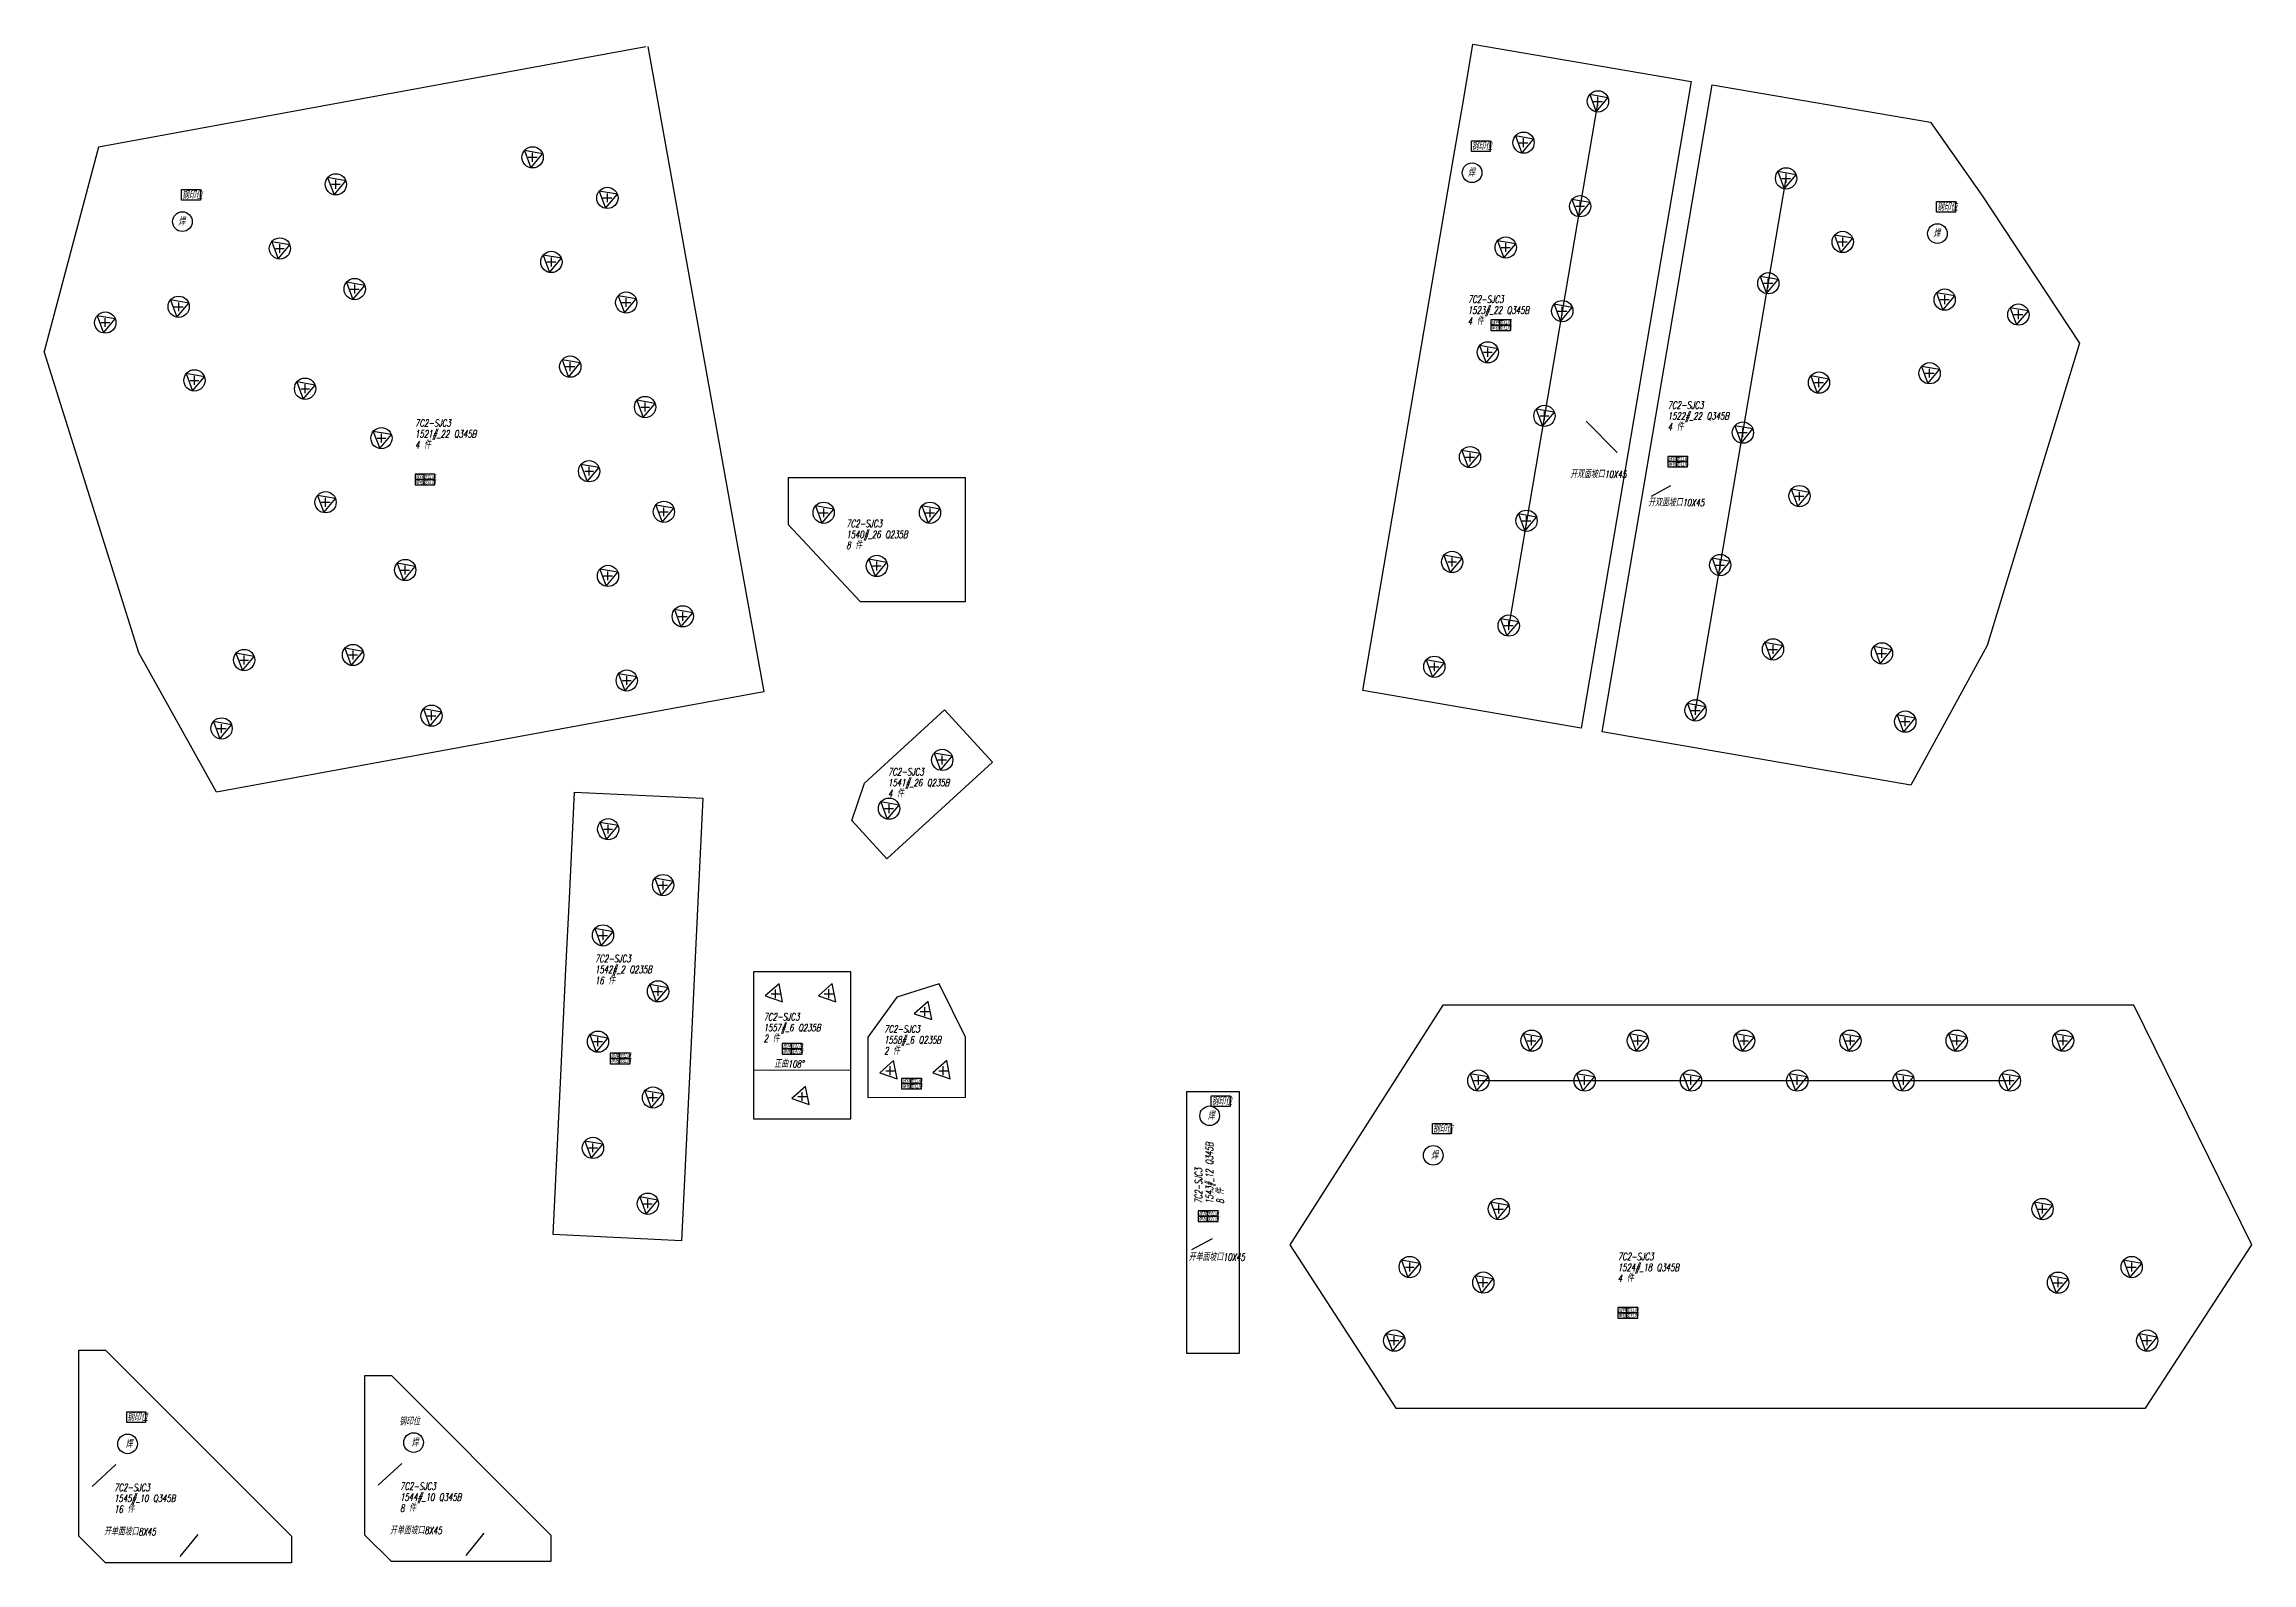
# Model space of a CAD drawing. Header units: millimetres. Extents: x -70.1 to 12, y -14.6 to 1.8.
# Drawn here: x -0.145 to 2.347, y -2.191 to -0.477 of the extents above; entities that cross this region are included whole.
import ezdxf
from ezdxf.enums import TextEntityAlignment as Align

# ---------------------------------------------------------------- set-up
doc = ezdxf.new("R2010")
doc.units = ezdxf.units.MM
doc.header["$LTSCALE"] = 0.035
doc.header["$PDMODE"] = 2
doc.header["$PDSIZE"] = 0.005
for name, color, linetype in [('0co1', 7, 'Continuous'), ('22', 7, 'Continuous'), ('3018', 7, 'Continuous'), ('6', 7, 'Continuous'), ('文字', 100, 'Continuous'), ('板形', 255, 'Continuous'), ('标注', 132, 'Continuous'), ('签名', 141, 'Continuous')]:
    doc.layers.add(name, color=color, linetype=linetype)
doc.styles.add('HZ', font='txt.shx', dxfattribs={"width": 0.7, "oblique": 12, "bigfont": 'hztxt.shx'})
doc.styles.get("Standard").update_dxf_attribs({"font": 'txt', "width": 0.7, "oblique": 12})
doc.dimstyles.new('ISO-25', dxfattribs={"dimtxt": 2.5, "dimasz": 0.0025, "dimexe": 1.25, "dimexo": 0.625, "dimtad": 1, "dimtxsty": 'Standard', "dimcen": 2.5, "dimadec": 0, "dimazin": 0, "dimtfac": 1, "dimtmove": 0, "dimatfit": 3, "dimfxl": 0, "dimarcsym": 0})

# ---------------------------------------------------------------- blocks, each defined once
blk = doc.blocks.new('bqian')
for p, q in [((0.045, 0.024), (0, 0.024)), ((0, 0.024), (0, 0.012)), ((0, 0.012), (0.045, 0.012)), ((0.045, 0.012), (0, 0.012)), ((0, 0.012), (0, 0)), ((0, 0), (0.045, 0)), ((0.02, 0.024), (0.02, 0)), ((0.045, 0.012), (0.045, 0.024)), ((0.045, 0), (0.045, 0.012))]:
    blk.add_line(p, q)
at = {"style": 'HZ', "oblique": 12, "width": 0.7}
for s, p in [('放样', (0.01, 0.018)), ('审核', (0.01, 0.006))]:
    blk.add_text(s, height=0.00985, dxfattribs=at).set_placement(p, align=Align.MIDDLE_CENTER)
for p in [(0.0325, 0.018), (0.0325, 0.006)]:
    blk.add_attdef('龙红雨', text='', height=0.00985, dxfattribs=at).set_placement(p, align=Align.MIDDLE_CENTER)
blk = doc.blocks.new('eo')
at = {"color": 211}
blk.add_circle((0, 0), 1, dxfattribs=at)
at = {"layer": '标注', "color": 1}
blk.add_lwpolyline([(-0.17, -0.98), (0.94, 0.34), (-0.77, 0.64)], close=True, dxfattribs=at)
blk = doc.blocks.new('b0')
at = {"layer": '标注', "color": 1}
blk.add_lwpolyline([(0.66, -0.75), (0.32, 0.95), (-0.98, -0.2)], close=True, dxfattribs=at)

msp = doc.modelspace()

# ---------------------------------------------------------------- linework, layer by layer
at = {"color": 7, "linetype": 'Continuous'}
for points in [[(1.466, -0.5858), (1.4872, -0.5858), (1.4872, -0.5977), (1.466, -0.5977)], [(0.0101, -0.6409), (0.0314, -0.6409), (0.0314, -0.6529), (0.0101, -0.6529)], [(1.9912, -0.6544), (2.0125, -0.6544), (2.0125, -0.6663), (1.9912, -0.6663)], [(1.1724, -1.6637), (1.1937, -1.6637), (1.1937, -1.6756), (1.1724, -1.6756)], [(1.422, -1.6947), (1.4432, -1.6947), (1.4432, -1.7066), (1.422, -1.7066)], [(-0.0518, -2.0203), (-0.0305, -2.0203), (-0.0305, -2.0322), (-0.0518, -2.0322)]]:
    msp.add_lwpolyline(points, close=True, dxfattribs=at)
for centre in [(1.4668, -0.6219), (0.011, -0.677), (1.9921, -0.6905), (1.1706, -1.6862), (1.4229, -1.7308), (-0.0509, -2.0564), (0.2719, -2.055)]:
    msp.add_circle(centre, 0.0111, dxfattribs=at)
at = {"layer": '0co1', "color": 1}
for p, q in [((1.7142, -0.5187), (1.5899, -1.2488)), ((1.6136, -1.2529), (1.7378, -0.5227)), ((1.6089, -0.5413), (1.5082, -1.1329)), ((-0.0839, -0.593), (-0.1451, -0.8237)), ((1.7191, -1.2286), (1.8213, -0.6282)), ((0.6949, -0.9656, 0), (0.8949, -0.9656, 0)), ((0.6556, -1.6345), (0.7656, -1.6344)), ((1.4739, -1.6464), (2.0739, -1.6464)), ((-0.1059, -1.9507), (-0.0759, -1.9507)), ((-0.1059, -2.1607), (-0.1059, -1.9507)), ((0.1341, -2.1607), (-0.0759, -1.9507)), ((0.217, -2.1593), (0.217, -1.9793)), ((0.217, -1.9793), (0.247, -1.9793)), ((0.427, -2.1593), (0.247, -1.9793)), ((-0.0759, -2.1907), (-0.1059, -2.1607)), ((0.1341, -2.1607), (0.1341, -2.1907)), ((0.247, -2.1893), (0.217, -2.1593)), ((0.427, -2.1593), (0.427, -2.1893)), ((0.1341, -2.1907), (-0.0759, -2.1907)), ((0.427, -2.1893), (0.247, -2.1893))]:
    msp.add_line(p, q, dxfattribs=at)
at = {"layer": '22', "color": 200, "extrusion": (3.28754e-06, 1.3278e-05, 1)}
for p, q in [((0.8949, -1.1056, 0), (0.8949, -0.9656, 0)), ((0.8949, -1.0456, 0), (0.8949, -0.9656, 0)), ((0.7761, -1.1056, 0), (0.8949, -1.1056))]:
    msp.add_line(p, q, dxfattribs=at)
at = {"layer": '22', "color": 132}
for p, q in [((0.8712, -1.228, 0), (0.7811, -1.3106)), ((0.8712, -1.228, 0), (0.9253, -1.287, 0)), ((0.9253, -1.287, 0), (0.8063, -1.396, 0)), ((0.7666, -1.3528), (0.8063, -1.396))]:
    msp.add_line(p, q, dxfattribs=at)
at = {"layer": '22', "color": 200, "extrusion": (3.28754e-06, 1.3278e-05, 1), "elevation": 0}
msp.add_lwpolyline([(0.6949, -0.9656), (0.6949, -1.0189)], dxfattribs=at)
at = {"layer": '6', "color": 8, "extrusion": (-8.64698e-05, -0.000180004, 1)}
msp.add_line((0.7761, -1.1056, 0), (0.6949, -1.0189, 0), dxfattribs=at)
at = {"layer": '6', "color": 8, "extrusion": (-0.477567, -0.86055, 0.177153)}
msp.add_line((0.7666, -1.3528, -0.0001), (0.7811, -1.3106, -0.0001), dxfattribs=at)
at = {"layer": '板形', "color": 1}
for p, q in [((0.534, -0.4798), (-0.0839, -0.593)), ((0.5362, -0.4794), (0.6354, -1.0305)), ((1.4577, -0.5359), (1.4677, -0.4767)), ((1.4677, -0.4767), (1.7142, -0.5187)), ((1.7378, -0.5227), (1.9843, -0.5647)), ((1.4459, -0.6049), (1.4577, -0.5359)), ((1.9843, -0.5647), (2.0423, -0.6473)), ((1.3436, -1.2062), (1.4459, -0.6049)), ((2.0423, -0.6473), (2.1526, -0.8141)), ((2.0423, -0.6473), (2.0423, -0.6473)), ((2.1526, -0.8141), (2.0484, -1.1552)), ((-0.0383, -1.1638), (-0.1451, -0.8237)), ((0.6354, -1.0305), (0.6673, -1.2077)), ((0.6354, -1.0305), (0.6354, -1.0305)), ((0.0495, -1.3209), (-0.0383, -1.1638)), ((2.0484, -1.1552), (1.9621, -1.3131)), ((2.0484, -1.1552), (2.0484, -1.1552)), ((0.6673, -1.2077), (0.0495, -1.3209)), ((1.5899, -1.2488), (1.3436, -1.2062)), ((1.9621, -1.3131), (1.6136, -1.2529)), ((0.0495, -1.3209), (0.0495, -1.3209)), ((0.4478, -1.4408), (0.4535, -1.3209)), ((0.4535, -1.3209), (0.5984, -1.3278)), ((0.5334, -1.3247), (0.5334, -1.3247)), ((0.5984, -1.3278), (0.5898, -1.5076)), ((0.4439, -1.5206), (0.4478, -1.4408)), ((0.5898, -1.5076), (0.5859, -1.5875)), ((0.5898, -1.5076), (0.5898, -1.5076)), ((0.4382, -1.6405), (0.4439, -1.5206)), ((0.7656, -1.5235), (0.6556, -1.5235)), ((0.6556, -1.5235), (0.6556, -1.6895)), ((0.7656, -1.6345), (0.7656, -1.5235)), ((0.8652, -1.5372), (0.8175, -1.5523)), ((0.8948, -1.5973), (0.8652, -1.5372)), ((0.8175, -1.5523), (0.7849, -1.5974)), ((1.4339, -1.5614), (1.2609, -1.8319)), ((2.2139, -1.5614), (1.4339, -1.5614)), ((2.347, -1.8319), (2.2139, -1.5614)), ((0.5859, -1.5875), (0.5745, -1.8272)), ((0.7849, -1.5974), (0.7849, -1.6654)), ((0.8949, -1.6653), (0.8948, -1.5973)), ((0.4296, -1.8203), (0.4382, -1.6405)), ((0.7656, -1.6895), (0.7656, -1.6345)), ((0.7849, -1.6654), (0.8949, -1.6653)), ((1.2044, -1.6591), (1.1444, -1.6591)), ((1.1444, -1.6591), (1.1444, -1.9541)), ((1.2044, -1.9541), (1.2044, -1.6591)), ((0.6556, -1.6895), (0.7656, -1.6895)), ((0.5745, -1.8272), (0.4296, -1.8203)), ((1.2609, -1.8319), (1.3809, -2.0162)), ((2.2269, -2.0163), (2.347, -1.8319)), ((1.1444, -1.9541), (1.2044, -1.9541)), ((1.3809, -2.0162), (2.2269, -2.0163))]:
    msp.add_line(p, q, dxfattribs=at)
at = {"layer": '签名', "color": 1}
for p in [(1.6089, -0.5413), (1.5249, -0.5879), (0.4063, -0.6044), (0.1842, -0.6349), (0.4907, -0.6502), (1.8213, -0.6282), (1.5888, -0.6596), (1.8852, -0.6999), (0.121, -0.7073), (0.4275, -0.7225), (1.5048, -0.7062), (1.8012, -0.7465), (0.0068, -0.7731), (0.2055, -0.7531), (0.512, -0.7683), (2.0003, -0.765), (-0.0761, -0.7909), (1.5686, -0.778), (2.0835, -0.7819), (1.4846, -0.8245), (0.4488, -0.8406), (1.9833, -0.8481), (0.0246, -0.8562), (0.1495, -0.8656), (1.8584, -0.8587), (0.5333, -0.8863), (1.5485, -0.8962), (0.2357, -0.9214), (1.7725, -0.9151), (1.4645, -0.9428), (0.4701, -0.9587), (0.1726, -0.9937), (1.8364, -0.9868), (0.5545, -1.0045), (0.7349, -1.0056, 0), (0.8549, -1.0056, 0), (1.5283, -1.0146), (0.2625, -1.0702), (0.7949, -1.0656, 0), (1.4443, -1.0611), (1.7469, -1.0646), (0.4914, -1.0768), (0.5758, -1.1225), (1.5082, -1.1329), (0.0807, -1.1718), (0.2036, -1.1661), (1.8065, -1.1598), (1.9295, -1.1643), (0.5126, -1.1949), (1.4242, -1.1794), (0.0552, -1.249), (0.2922, -1.2346), (1.7191, -1.2286), (1.9558, -1.2413), (0.8687, -1.2845, 0), (0.8087, -1.3395), (0.4916, -1.3627), (0.5536, -1.4258), (0.4858, -1.4826), (0.5479, -1.5457), (0.6806, -1.5485), (0.7406, -1.5484), (0.8489, -1.5686), (0.4801, -1.6025), (1.5339, -1.6014), (1.6539, -1.6014), (1.7739, -1.6014), (1.8939, -1.6014), (2.0139, -1.6014), (2.134, -1.6014), (0.8099, -1.6353), (0.8699, -1.6353), (1.4739, -1.6464), (1.5939, -1.6464), (1.7139, -1.6464), (1.8339, -1.6464), (1.9539, -1.6464), (2.0739, -1.6464), (0.5422, -1.6655), (0.7106, -1.6644), (0.4744, -1.7224), (0.5364, -1.7854), (1.4971, -1.7914), (2.1108, -1.7914), (1.3965, -1.8569), (2.2114, -1.8569), (1.4795, -1.8744), (2.1283, -1.8745), (1.379, -1.9399), (2.2289, -1.9399)]:
    msp.add_point(p, dxfattribs=at)

# ---------------------------------------------------------------- block references
at = {"color": 1, "xscale": 0.012, "yscale": 0.012, "zscale": 0.012}
for name, p in [('eo', (1.6089, -0.5413)), ('eo', (0.4063, -0.6044)), ('eo', (1.5249, -0.5879)), ('eo', (0.1842, -0.6349)), ('eo', (1.8213, -0.6282)), ('eo', (0.4907, -0.6502)), ('eo', (1.5888, -0.6596)), ('eo', (0.121, -0.7073)), ('eo', (1.5048, -0.7062)), ('eo', (1.8852, -0.6999)), ('eo', (0.4275, -0.7225)), ('eo', (0.2055, -0.7531)), ('eo', (1.8012, -0.7465)), ('eo', (0.0068, -0.7731)), ('eo', (0.512, -0.7683)), ('eo', (1.5686, -0.778)), ('eo', (2.0003, -0.765)), ('eo', (2.0835, -0.7819)), ('eo', (-0.0761, -0.7909)), ('eo', (1.4846, -0.8245)), ('eo', (0.0246, -0.8562)), ('eo', (0.4488, -0.8406)), ('eo', (1.8584, -0.8587)), ('eo', (1.9833, -0.8481)), ('eo', (0.1495, -0.8656)), ('eo', (0.5333, -0.8863)), ('eo', (1.5485, -0.8962)), ('eo', (0.2357, -0.9214)), ('eo', (1.7725, -0.9151)), ('eo', (0.4701, -0.9587)), ('eo', (1.4645, -0.9428)), ('eo', (0.1726, -0.9937)), ('eo', (0.5545, -1.0045)), ('eo', (0.7349, -1.0056, 0)), ('eo', (0.8549, -1.0056, 0)), ('eo', (1.8364, -0.9868)), ('eo', (1.5283, -1.0146)), ('eo', (0.2625, -1.0702)), ('eo', (0.4914, -1.0768)), ('eo', (0.7949, -1.0656, 0)), ('eo', (1.4443, -1.0611)), ('eo', (1.7469, -1.0646)), ('eo', (0.5758, -1.1225)), ('eo', (1.5082, -1.1329)), ('eo', (0.0807, -1.1718)), ('eo', (0.2036, -1.1661)), ('eo', (1.4242, -1.1794)), ('eo', (1.8065, -1.1598)), ('eo', (1.9295, -1.1643)), ('eo', (0.5126, -1.1949)), ('eo', (1.7191, -1.2286)), ('eo', (0.0552, -1.249)), ('eo', (0.2922, -1.2346)), ('eo', (1.9558, -1.2413)), ('eo', (0.8687, -1.2845, 0)), ('eo', (0.8087, -1.3395)), ('eo', (0.4916, -1.3627)), ('eo', (0.5536, -1.4258)), ('eo', (0.4858, -1.4826)), ('eo', (0.5479, -1.5457)), ('b0', (0.6806, -1.5485)), ('b0', (0.7406, -1.5484)), ('b0', (0.8489, -1.5686)), ('eo', (0.4801, -1.6025)), ('eo', (1.5339, -1.6014)), ('eo', (1.6539, -1.6014)), ('eo', (1.7739, -1.6014)), ('eo', (1.8939, -1.6014)), ('eo', (2.0139, -1.6014)), ('eo', (2.134, -1.6014)), ('b0', (0.8099, -1.6353)), ('b0', (0.8699, -1.6353)), ('eo', (1.4739, -1.6464)), ('eo', (1.5939, -1.6464)), ('eo', (1.7139, -1.6464)), ('eo', (1.8339, -1.6464)), ('eo', (1.9539, -1.6464)), ('eo', (2.0739, -1.6464)), ('eo', (0.5422, -1.6655)), ('b0', (0.7106, -1.6644)), ('eo', (0.4744, -1.7224)), ('eo', (0.5364, -1.7854)), ('eo', (1.4971, -1.7914)), ('eo', (2.1108, -1.7914)), ('eo', (1.3965, -1.8569)), ('eo', (1.4795, -1.8744)), ('eo', (2.1283, -1.8745)), ('eo', (2.2114, -1.8569)), ('eo', (1.379, -1.9399)), ('eo', (2.2289, -1.9399))]:
    msp.add_blockref(name, p, dxfattribs=at)
at = {"layer": '签名', "color": 1}
ref = msp.add_blockref('bqian', (1.4879, -0.7997), dxfattribs=dict(at, xscale=0.5, yscale=0.5, zscale=0.5))
ref.add_attrib('龙红雨', '龙红雨', dxfattribs={"layer": '0', "height": 0.00493, "style": 'HZ', "oblique": 12, "width": 0.7}).set_placement((1.5041, -0.7907), align=Align.MIDDLE_CENTER)
ref.add_attrib('龙红雨', '龙红雨', dxfattribs={"layer": '0', "height": 0.00493, "style": 'HZ', "oblique": 12, "width": 0.7}).set_placement((1.5041, -0.7967), align=Align.MIDDLE_CENTER)
ref = msp.add_blockref('bqian', (1.6876, -0.9539), dxfattribs=dict(at, xscale=0.5, yscale=0.5, zscale=0.5))
ref.add_attrib('龙红雨', '龙红雨', dxfattribs={"layer": '0', "height": 0.00493, "style": 'HZ', "oblique": 12, "width": 0.7}).set_placement((1.7039, -0.9449), align=Align.MIDDLE_CENTER)
ref.add_attrib('龙红雨', '龙红雨', dxfattribs={"layer": '0', "height": 0.00493, "style": 'HZ', "oblique": 12, "width": 0.7}).set_placement((1.7039, -0.9509), align=Align.MIDDLE_CENTER)
ref = msp.add_blockref('bqian', (0.2736, -0.9741), dxfattribs=dict(at, xscale=0.5, yscale=0.5, zscale=0.5))
ref.add_attrib('龙红雨', '龙红雨', dxfattribs={"layer": '0', "height": 0.00493, "style": 'HZ', "oblique": 12, "width": 0.7}).set_placement((0.2899, -0.9651), align=Align.MIDDLE_CENTER)
ref.add_attrib('龙红雨', '龙红雨', dxfattribs={"layer": '0', "height": 0.00493, "style": 'HZ', "oblique": 12, "width": 0.7}).set_placement((0.2899, -0.9711), align=Align.MIDDLE_CENTER)
ref = msp.add_blockref('bqian', (0.494, -1.6274), dxfattribs=dict(at, xscale=0.5, yscale=0.5, zscale=0.5))
ref.add_attrib('龙红雨', '龙红雨', dxfattribs={"layer": '0', "height": 0.00493, "style": 'HZ', "oblique": 12, "width": 0.7}).set_placement((0.5102, -1.6184), align=Align.MIDDLE_CENTER)
ref.add_attrib('龙红雨', '龙红雨', dxfattribs={"layer": '0', "height": 0.00493, "style": 'HZ', "oblique": 12, "width": 0.7}).set_placement((0.5102, -1.6244), align=Align.MIDDLE_CENTER)
ref = msp.add_blockref('bqian', (0.6882, -1.6166), dxfattribs=dict(at, xscale=0.5, yscale=0.5, zscale=0.5))
ref.add_attrib('龙红雨', '龙红雨', dxfattribs={"layer": '0', "height": 0.00493, "style": 'HZ', "oblique": 12, "width": 0.7}).set_placement((0.7045, -1.6076), align=Align.MIDDLE_CENTER)
ref.add_attrib('龙红雨', '龙红雨', dxfattribs={"layer": '0', "height": 0.00493, "style": 'HZ', "oblique": 12, "width": 0.7}).set_placement((0.7045, -1.6136), align=Align.MIDDLE_CENTER)
ref = msp.add_blockref('bqian', (0.8229, -1.6559), dxfattribs=dict(at, xscale=0.5, yscale=0.5, zscale=0.5))
ref.add_attrib('龙红雨', '龙红雨', dxfattribs={"layer": '0', "height": 0.00493, "style": 'HZ', "oblique": 12, "width": 0.7}).set_placement((0.8391, -1.6469), align=Align.MIDDLE_CENTER)
ref.add_attrib('龙红雨', '龙红雨', dxfattribs={"layer": '0', "height": 0.00493, "style": 'HZ', "oblique": 12, "width": 0.7}).set_placement((0.8391, -1.6529), align=Align.MIDDLE_CENTER)
ref = msp.add_blockref('bqian', (1.1577, -1.8056), dxfattribs=dict(at, xscale=0.5, yscale=0.5, zscale=0.5))
ref.add_attrib('龙红雨', '龙红雨', dxfattribs={"layer": '0', "height": 0.00493, "style": 'HZ', "oblique": 12, "width": 0.7}).set_placement((1.1739, -1.7966), align=Align.MIDDLE_CENTER)
ref.add_attrib('龙红雨', '龙红雨', dxfattribs={"layer": '0', "height": 0.00493, "style": 'HZ', "oblique": 12, "width": 0.7}).set_placement((1.1739, -1.8026), align=Align.MIDDLE_CENTER)
ref = msp.add_blockref('bqian', (1.6313, -1.9147), dxfattribs=dict(at, xscale=0.5, yscale=0.5, zscale=0.5))
ref.add_attrib('龙红雨', '龙红雨', dxfattribs={"layer": '0', "height": 0.00493, "style": 'HZ', "oblique": 12, "width": 0.7}).set_placement((1.6475, -1.9057), align=Align.MIDDLE_CENTER)
ref.add_attrib('龙红雨', '龙红雨', dxfattribs={"layer": '0', "height": 0.00493, "style": 'HZ', "oblique": 12, "width": 0.7}).set_placement((1.6475, -1.9117), align=Align.MIDDLE_CENTER)

# ---------------------------------------------------------------- texts
at = {"layer": '3018', "color": 7, "linetype": 'Continuous', "style": 'HZ', "oblique": 12, "width": 0.7}
for s, p in [('钢印位', (1.4662, -0.5962)), ('焊', (1.4621, -0.6262)), ('钢印位', (0.0104, -0.6514)), ('焊', (0.0063, -0.6813)), ('钢印位', (1.9915, -0.6648)), ('焊', (1.9874, -0.6948)), ('开双面坡口10X45', (1.5775, -0.9663)), ('开双面坡口10X45', (1.6655, -0.9983)), ('正曲108%%D', (0.679, -1.6318)), ('钢印位', (1.1727, -1.6741)), ('焊', (1.1683, -1.6905)), ('钢印位', (1.4223, -1.7052)), ('焊', (1.4206, -1.7352)), ('开单面坡口10X45', (1.1469, -1.8498)), ('钢印位', (-0.0515, -2.0308)), ('钢印位', (0.2557, -2.0355)), ('焊', (-0.0532, -2.0608)), ('焊', (0.2696, -2.0594)), ('开单面坡口8X45', (-0.0775, -2.1597)), ('开单面坡口8X45', (0.2453, -2.1583))]:
    msp.add_text(s, height=0.00821, dxfattribs=at).set_placement(p)
at = {"layer": '文字', "color": 1, "style": 'HZ', "oblique": 12, "width": 0.7}
for s, p in [('7C2-SJC3', (1.462, -0.7687)), ('1523#_22 Q345B', (1.462, -0.7811)), ('4 件', (1.462, -0.7934)), ('7C2-SJC3', (1.6876, -0.8882)), ('1522#_22 Q345B', (1.6876, -0.9005)), ('7C2-SJC3', (0.2736, -0.9084)), ('1521#_22 Q345B', (0.2736, -0.9207)), ('4 件', (1.6876, -0.9128)), ('4 件', (0.2736, -0.933)), ('7C2-SJC3', (0.7604, -1.0219)), ('8 件', (0.7604, -1.0465)), ('1540#_26 Q235B', (0.7604, -1.0342)), ('7C2-SJC3', (0.8075, -1.302)), ('4 件', (0.8075, -1.3266)), ('1541#_26 Q235B', (0.8075, -1.3143)), ('7C2-SJC3', (0.4767, -1.5128)), ('1542#_2 Q235B', (0.4767, -1.5251)), ('16 件', (0.4767, -1.5375)), ('2 件', (0.6671, -1.6031)), ('7C2-SJC3', (0.6671, -1.5785)), ('1557#_6 Q235B', (0.6671, -1.5908)), ('7C2-SJC3', (0.8031, -1.5923)), ('1558#_6 Q235B', (0.8031, -1.6046)), ('2 件', (0.8031, -1.6169)), ('7C2-SJC3', (1.6313, -1.8491)), ('4 件', (1.6313, -1.8737)), ('1524#_18 Q345B', (1.6313, -1.8614)), ('7C2-SJC3', (-0.0661, -2.1097)), ('1545#_10 Q345B', (-0.0661, -2.122)), ('7C2-SJC3', (0.2567, -2.1083)), ('1544#_10 Q345B', (0.2567, -2.1206)), ('16 件', (-0.0661, -2.1343)), ('8 件', (0.2567, -2.133))]:
    msp.add_text(s, height=0.00821, dxfattribs=at).set_placement(p)
for s, p in [('1543#_12 Q345B', (1.1744, -1.7855)), ('7C2-SJC3', (1.1621, -1.7855)), ('8 件', (1.1867, -1.7855))]:
    msp.add_text(s, height=0.00821, rotation=90, dxfattribs=at).set_placement(p)

# ---------------------------------------------------------------- leaders
at = {"layer": '0co1', "color": 1}
for points in [[(1.6305, -0.9375), (1.5957, -0.9022)], [(1.6694, -0.987), (1.6912, -0.9749)], [(1.1505, -1.8371), (1.1737, -1.8245)], [(-0.0908, -2.1044), (-0.0641, -2.0799)], [(0.232, -2.103), (0.2587, -2.0785)], [(0.0084, -2.1837), (0.0287, -2.1588)], [(0.3313, -2.1823), (0.3515, -2.1574)]]:
    msp.add_leader(points, dimstyle='ISO-25', override={"dimtxt": 0.005, "dimexe": 0.0025, "dimexo": 0, "dimgap": 0.0025, "dimtad": 0, "dimlfac": 1000, "dimrnd": 1, "dimtsz": 0.0025}, dxfattribs=at)

doc.saveas('drawing.dxf')
